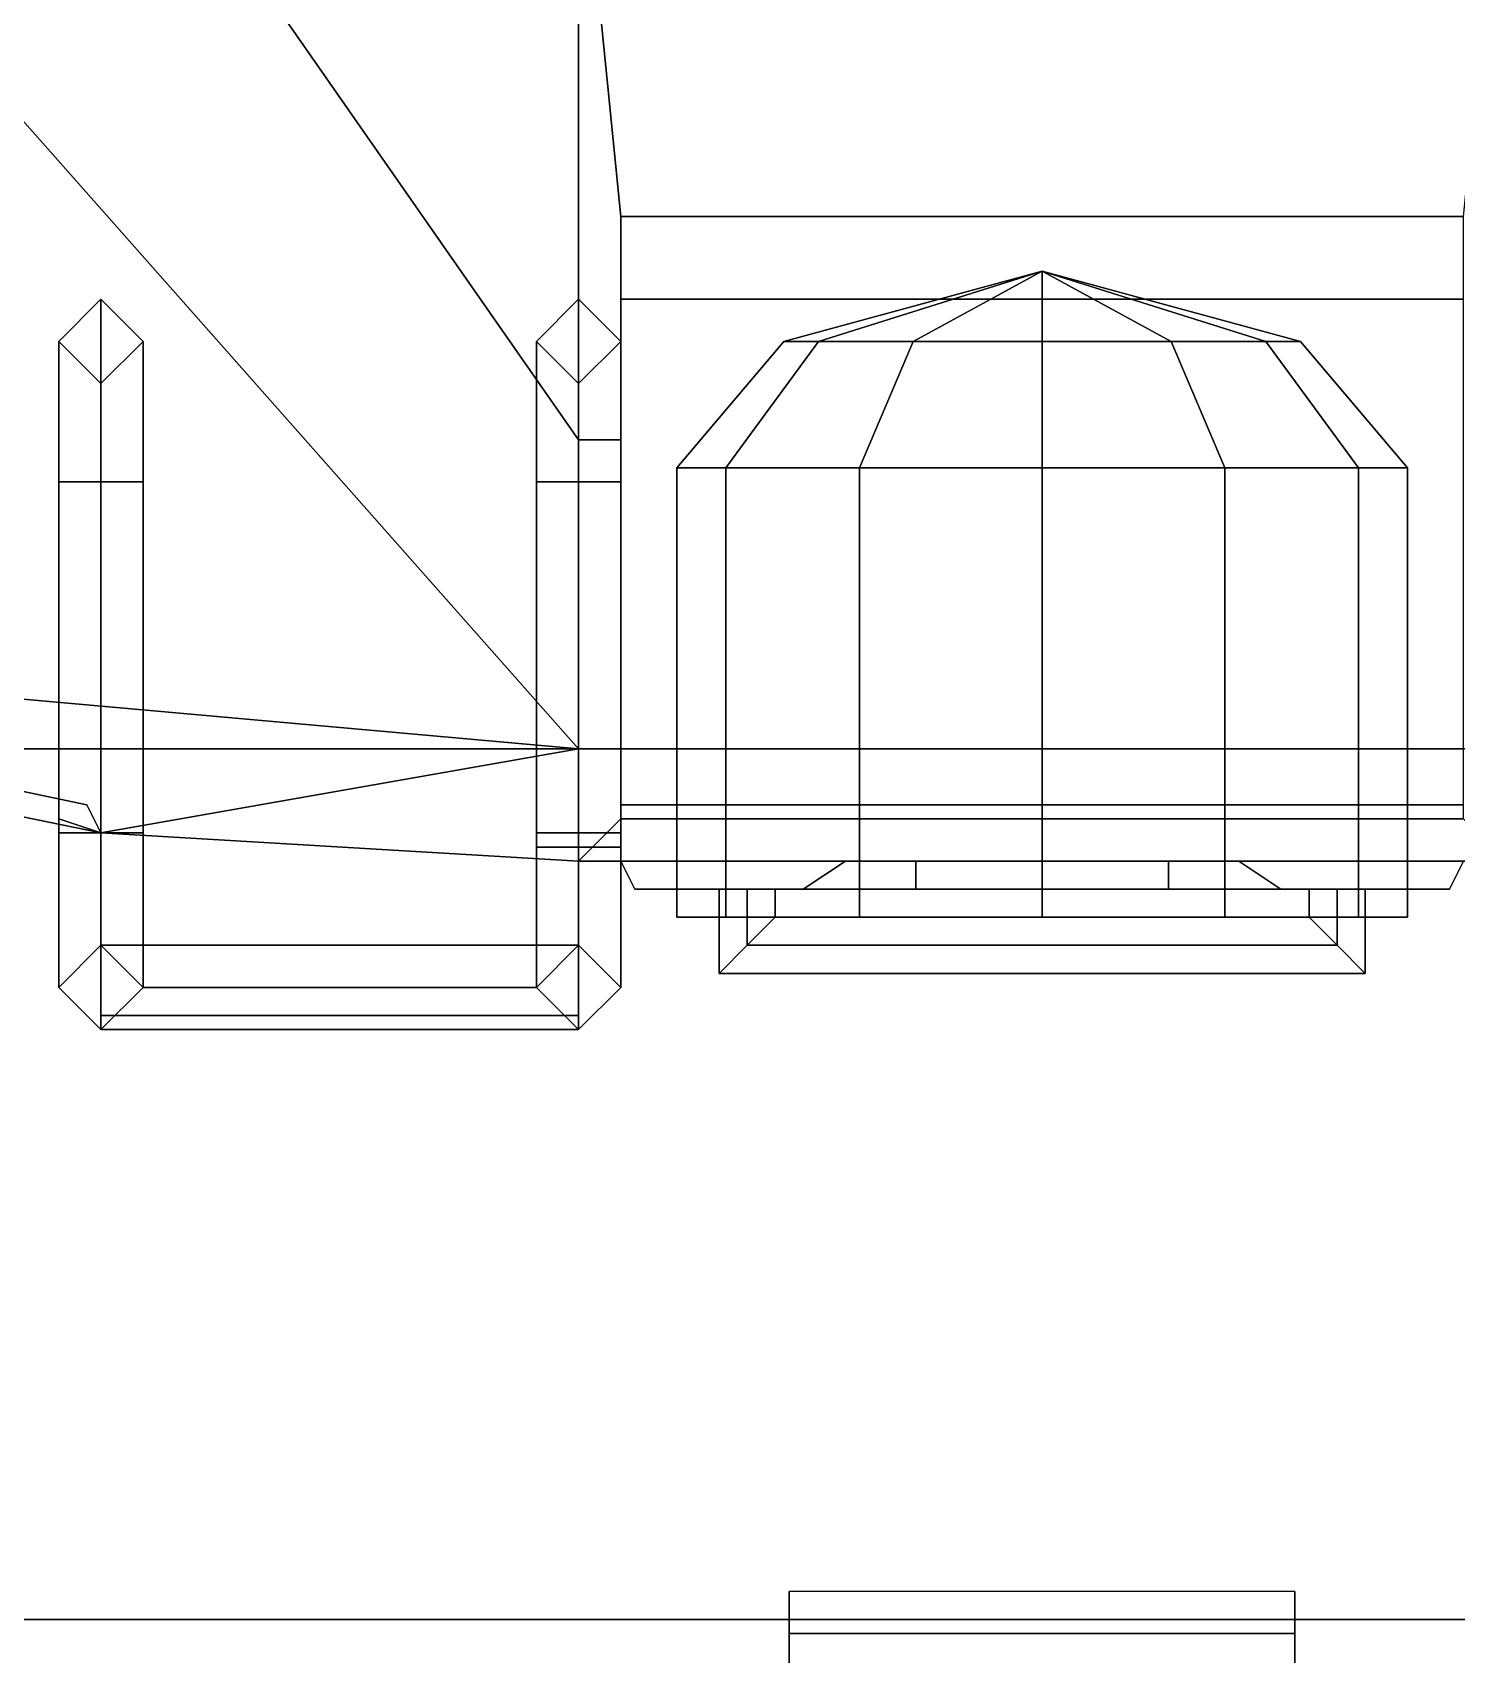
# Model space of a CAD drawing. Extents: x -1.6 to 1.6, y -8.4 to 8.4.
# Drawn here: x -0.719 to 0.295, y -7.555 to -6.4 of the extents above; entities that cross this region are included whole.
import ezdxf

# ---------------------------------------------------------------- set-up
doc = ezdxf.new("R2010")
doc.units = 0
doc.layers.get('0').update_dxf_attribs({"linetype": 'CONTINUOUS'})
doc.layers.add('BODY', color=3, linetype='CONTINUOUS')

msp = doc.modelspace()

# ---------------------------------------------------------------- linework, layer by layer
for points in [[(1.37, -7.57, 1.87), (1.37, -5.92, 1.87), (-1.37, -5.92, 1.87), (-1.37, -7.57, 1.87)], [(-1.37, -7.57, 1.79), (-1.37, -5.92, 1.79), (1.37, -5.92, 1.79), (1.37, -7.57, 1.79)], [(0, -6.57, 4.4), (-0.1838, -6.62, 4.4), (-0.1592, -6.62, 4.4919), (0, -6.57, 4.4)], [(0, -6.57, 4.4), (-0.1592, -6.62, 4.3081), (-0.1838, -6.62, 4.4), (0, -6.57, 4.4)], [(0, -6.57, 4.4), (-0.1592, -6.62, 4.4919), (-0.0919, -6.62, 4.5592), (0, -6.57, 4.4)], [(0, -6.57, 4.4), (-0.0919, -6.62, 4.2408), (-0.1592, -6.62, 4.3081), (0, -6.57, 4.4)], [(0, -6.57, 4.4), (-0.0919, -6.62, 4.5592), (0, -6.62, 4.5838), (0, -6.57, 4.4)], [(0, -6.57, 4.4), (0, -6.62, 4.2162), (-0.0919, -6.62, 4.2408), (0, -6.57, 4.4)], [(0, -6.57, 4.4), (0.1592, -6.62, 4.4919), (0.1838, -6.62, 4.4), (0, -6.57, 4.4)], [(0, -6.57, 4.4), (0.0919, -6.62, 4.5592), (0.1592, -6.62, 4.4919), (0, -6.57, 4.4)], [(0, -6.57, 4.4), (0, -6.62, 4.5838), (0.0919, -6.62, 4.5592), (0, -6.57, 4.4)], [(0, -6.57, 4.4), (0.0919, -6.62, 4.2408), (0, -6.62, 4.2162), (0, -6.57, 4.4)], [(0, -6.57, 4.4), (0.1592, -6.62, 4.3081), (0.0919, -6.62, 4.2408), (0, -6.57, 4.4)], [(0, -6.57, 4.4), (0.1838, -6.62, 4.4), (0.1592, -6.62, 4.3081), (0, -6.57, 4.4)], [(-0.67, -6.59, 4.19), (-0.7, -6.62, 4.19), (-0.7, -6.72, 4.31), (-0.67, -6.72, 4.34)], [(-0.67, -6.59, 3.95), (-0.7, -6.62, 3.95), (-0.7, -6.62, 4.19), (-0.67, -6.59, 4.19)], [(-0.64, -6.62, 4.19), (-0.67, -6.59, 4.19), (-0.67, -6.72, 4.34), (-0.64, -6.72, 4.31)], [(-0.64, -6.62, 3.95), (-0.67, -6.59, 3.95), (-0.67, -6.59, 4.19), (-0.64, -6.62, 4.19)], [(-0.33, -6.59, 4.19), (-0.36, -6.62, 4.19), (-0.36, -6.72, 4.31), (-0.33, -6.72, 4.34)], [(-0.33, -6.59, 4.08), (-0.36, -6.62, 4.08), (-0.36, -6.62, 4.19), (-0.33, -6.59, 4.19)], [(-0.3, -6.62, 4.19), (-0.33, -6.59, 4.19), (-0.33, -6.72, 4.34), (-0.3, -6.72, 4.31)], [(-0.3, -6.62, 4.08), (-0.33, -6.59, 4.08), (-0.33, -6.59, 4.19), (-0.3, -6.62, 4.19)], [(-0.7, -6.62, 4.19), (-0.67, -6.65, 4.19), (-0.67, -6.72, 4.28), (-0.7, -6.72, 4.31)], [(-0.7, -6.62, 3.95), (-0.67, -6.65, 3.95), (-0.67, -6.65, 4.19), (-0.7, -6.62, 4.19)], [(-0.67, -6.65, 4.19), (-0.64, -6.62, 4.19), (-0.64, -6.72, 4.31), (-0.67, -6.72, 4.28)], [(-0.67, -6.65, 3.95), (-0.64, -6.62, 3.95), (-0.64, -6.62, 4.19), (-0.67, -6.65, 4.19)], [(-0.36, -6.62, 4.19), (-0.33, -6.65, 4.19), (-0.33, -6.72, 4.28), (-0.36, -6.72, 4.31)], [(-0.36, -6.62, 4.08), (-0.33, -6.65, 4.08), (-0.33, -6.65, 4.19), (-0.36, -6.62, 4.19)], [(-0.33, -6.65, 4.19), (-0.3, -6.62, 4.19), (-0.3, -6.72, 4.31), (-0.33, -6.72, 4.28)], [(-0.33, -6.65, 4.08), (-0.3, -6.62, 4.08), (-0.3, -6.62, 4.19), (-0.33, -6.65, 4.19)], [(-0.1838, -6.62, 4.4), (-0.26, -6.71, 4.4), (-0.2252, -6.71, 4.53), (-0.1592, -6.62, 4.4919)], [(-0.1592, -6.62, 4.3081), (-0.2252, -6.71, 4.27), (-0.26, -6.71, 4.4), (-0.1838, -6.62, 4.4)], [(-0.0919, -6.62, 4.2408), (-0.13, -6.71, 4.1748), (-0.2252, -6.71, 4.27), (-0.1592, -6.62, 4.3081)], [(-0.1592, -6.62, 4.4919), (-0.2252, -6.71, 4.53), (-0.13, -6.71, 4.6252), (-0.0919, -6.62, 4.5592)], [(0, -6.62, 4.2162), (0, -6.71, 4.14), (-0.13, -6.71, 4.1748), (-0.0919, -6.62, 4.2408)], [(-0.0919, -6.62, 4.5592), (-0.13, -6.71, 4.6252), (0, -6.71, 4.66), (0, -6.62, 4.5838)], [(0.0919, -6.62, 4.2408), (0.13, -6.71, 4.1748), (0, -6.71, 4.14), (0, -6.62, 4.2162)], [(0, -6.62, 4.5838), (0, -6.71, 4.66), (0.13, -6.71, 4.6252), (0.0919, -6.62, 4.5592)], [(0.1592, -6.62, 4.3081), (0.2252, -6.71, 4.27), (0.13, -6.71, 4.1748), (0.0919, -6.62, 4.2408)], [(0.0919, -6.62, 4.5592), (0.13, -6.71, 4.6252), (0.2252, -6.71, 4.53), (0.1592, -6.62, 4.4919)], [(0.1592, -6.62, 4.4919), (0.2252, -6.71, 4.53), (0.26, -6.71, 4.4), (0.1838, -6.62, 4.4)], [(0.1838, -6.62, 4.4), (0.26, -6.71, 4.4), (0.2252, -6.71, 4.27), (0.1592, -6.62, 4.3081)], [(-0.2252, -7.03, 4.27), (-0.26, -7.03, 4.4), (-0.26, -6.71, 4.4), (-0.2252, -6.71, 4.27)], [(-0.26, -7.03, 4.4), (-0.2252, -7.03, 4.53), (-0.2252, -6.71, 4.53), (-0.26, -6.71, 4.4)], [(-0.13, -7.03, 4.1748), (-0.2252, -7.03, 4.27), (-0.2252, -6.71, 4.27), (-0.13, -6.71, 4.1748)], [(-0.2252, -7.03, 4.53), (-0.13, -7.03, 4.6252), (-0.13, -6.71, 4.6252), (-0.2252, -6.71, 4.53)], [(-0.13, -7.03, 4.6252), (0, -7.03, 4.66), (0, -6.71, 4.66), (-0.13, -6.71, 4.6252)], [(0, -7.03, 4.14), (-0.13, -7.03, 4.1748), (-0.13, -6.71, 4.1748), (0, -6.71, 4.14)], [(0, -7.03, 4.66), (0.13, -7.03, 4.6252), (0.13, -6.71, 4.6252), (0, -6.71, 4.66)], [(0.13, -7.03, 4.1748), (0, -7.03, 4.14), (0, -6.71, 4.14), (0.13, -6.71, 4.1748)], [(0.2252, -7.03, 4.27), (0.13, -7.03, 4.1748), (0.13, -6.71, 4.1748), (0.2252, -6.71, 4.27)], [(0.13, -7.03, 4.6252), (0.2252, -7.03, 4.53), (0.2252, -6.71, 4.53), (0.13, -6.71, 4.6252)], [(0.26, -7.03, 4.4), (0.2252, -7.03, 4.27), (0.2252, -6.71, 4.27), (0.26, -6.71, 4.4)], [(0.2252, -7.03, 4.53), (0.26, -7.03, 4.4), (0.26, -6.71, 4.4), (0.2252, -6.71, 4.53)], [(-0.67, -6.97, 4.28), (-0.7, -6.97, 4.31), (-0.7, -6.72, 4.31), (-0.67, -6.72, 4.28)], [(-0.7, -6.97, 4.31), (-0.67, -6.97, 4.34), (-0.67, -6.72, 4.34), (-0.7, -6.72, 4.31)], [(-0.64, -6.97, 4.31), (-0.67, -6.97, 4.28), (-0.67, -6.72, 4.28), (-0.64, -6.72, 4.31)], [(-0.67, -6.97, 4.34), (-0.64, -6.97, 4.31), (-0.64, -6.72, 4.31), (-0.67, -6.72, 4.34)], [(-0.33, -6.97, 4.28), (-0.36, -6.97, 4.31), (-0.36, -6.72, 4.31), (-0.33, -6.72, 4.28)], [(-0.36, -6.97, 4.31), (-0.33, -6.97, 4.34), (-0.33, -6.72, 4.34), (-0.36, -6.72, 4.31)], [(-0.3, -6.97, 4.31), (-0.33, -6.97, 4.28), (-0.33, -6.72, 4.28), (-0.3, -6.72, 4.31)], [(-0.33, -6.97, 4.34), (-0.3, -6.97, 4.31), (-0.3, -6.72, 4.31), (-0.33, -6.72, 4.34)], [(1.05, -6.91, 1.25), (1.05, -6.91, 0.81), (-1.05, -6.91, 0.81), (-1.05, -6.91, 1.25)], [(-1.05, -7.67, 0.81), (-1.05, -6.91, 0.81), (1.05, -6.91, 0.81), (1.05, -7.67, 0.81)], [(1.05, -7.67, 1.25), (1.05, -6.91, 1.25), (-1.05, -6.91, 1.25), (-1.05, -7.67, 1.25)], [(-0.67, -6.97, 2.89), (-0.7, -6.96, 2.86), (-0.7, -7.08, 2.86), (-0.67, -7.05, 2.89)], [(-0.7, -6.96, 2.86), (-0.67, -6.97, 2.83), (-0.67, -7.11, 2.83), (-0.7, -7.08, 2.86)], [(-0.67, -7.05, 4.15), (-0.7, -7.08, 4.17), (-0.7, -6.97, 4.31), (-0.67, -6.97, 4.28)], [(-0.7, -7.08, 4.17), (-0.67, -7.11, 4.19), (-0.67, -6.97, 4.34), (-0.7, -6.97, 4.31)], [(-0.33, -7.1, 2.29), (-0.33, -6.99, 2.29), (-0.67, -6.97, 2.29), (-0.67, -7.1, 2.29)], [(-0.67, -7.1, 2.24), (-0.67, -6.97, 2.24), (-0.33, -6.99, 2.24), (-0.33, -7.1, 2.24)], [(-0.67, -6.97, 2.29), (-0.67, -6.97, 2.24), (-0.67, -7.1, 2.24), (-0.67, -7.1, 2.29)], [(-0.64, -6.97, 2.86), (-0.67, -6.97, 2.89), (-0.67, -7.05, 2.89), (-0.64, -7.08, 2.86)], [(-0.67, -6.97, 2.83), (-0.64, -6.97, 2.86), (-0.64, -7.08, 2.86), (-0.67, -7.11, 2.83)], [(-0.33, -7.1, 2.65), (-0.33, -6.99, 2.65), (-0.67, -6.97, 2.65), (-0.67, -7.1, 2.65)], [(-0.67, -6.97, 2.65), (-0.67, -6.97, 2.6), (-0.67, -7.1, 2.6), (-0.67, -7.1, 2.65)], [(-0.67, -7.1, 2.6), (-0.67, -6.97, 2.6), (-0.33, -6.99, 2.6), (-0.33, -7.1, 2.6)], [(-0.64, -7.08, 4.17), (-0.67, -7.05, 4.15), (-0.67, -6.97, 4.28), (-0.64, -6.97, 4.31)], [(-0.67, -7.11, 4.19), (-0.64, -7.08, 4.17), (-0.64, -6.97, 4.31), (-0.67, -6.97, 4.34)], [(-0.33, -7.05, 4.15), (-0.36, -7.08, 4.17), (-0.36, -6.97, 4.31), (-0.33, -6.97, 4.28)], [(-0.36, -7.08, 4.17), (-0.33, -7.11, 4.19), (-0.33, -6.97, 4.34), (-0.36, -6.97, 4.31)], [(-0.3, -7.08, 4.17), (-0.33, -7.05, 4.15), (-0.33, -6.97, 4.28), (-0.3, -6.97, 4.31)], [(-0.33, -7.11, 4.19), (-0.3, -7.08, 4.17), (-0.3, -6.97, 4.31), (-0.33, -6.97, 4.34)], [(-0.33, -6.98, 2.89), (-0.36, -6.98, 2.86), (-0.36, -7.08, 2.86), (-0.33, -7.05, 2.89)], [(-0.36, -6.98, 2.86), (-0.33, -6.98, 2.83), (-0.33, -7.11, 2.83), (-0.36, -7.08, 2.86)], [(-0.3, -6.98, 2.86), (-0.33, -6.98, 2.89), (-0.33, -7.05, 2.89), (-0.3, -7.08, 2.86)], [(-0.33, -6.98, 2.83), (-0.3, -6.98, 2.86), (-0.3, -7.08, 2.86), (-0.33, -7.11, 2.83)], [(-0.33, -7.1, 2.24), (-0.33, -6.99, 2.24), (-0.33, -6.99, 2.29), (-0.33, -7.1, 2.29)], [(-0.33, -7.1, 2.6), (-0.33, -6.99, 2.6), (-0.33, -6.99, 2.65), (-0.33, -7.1, 2.65)], [(-0.2252, -7.03, 4.27), (0.13, -7.03, 4.1748), (0.2252, -7.03, 4.27), (-0.26, -7.03, 4.4)], [(-0.26, -7.03, 4.4), (0.2252, -7.03, 4.27), (0.26, -7.03, 4.4), (-0.2252, -7.03, 4.53)], [(-0.13, -7.03, 4.1748), (0, -7.03, 4.14), (0.13, -7.03, 4.1748), (-0.2252, -7.03, 4.27)], [(-0.2252, -7.03, 4.53), (0.26, -7.03, 4.4), (0.2252, -7.03, 4.53), (-0.13, -7.03, 4.6252)], [(-0.13, -7.03, 4.6252), (0.2252, -7.03, 4.53), (0.13, -7.03, 4.6252), (0, -7.03, 4.66)], [(-0.67, -7.05, 2.89), (-0.7, -7.08, 2.86), (-0.7, -7.08, 4.17), (-0.67, -7.05, 4.15)], [(-0.64, -7.08, 2.86), (-0.67, -7.05, 2.89), (-0.67, -7.05, 4.15), (-0.64, -7.08, 4.17)], [(-0.33, -7.05, 2.98), (-0.36, -7.08, 2.95), (-0.64, -7.08, 2.95), (-0.67, -7.05, 2.98)], [(-0.36, -7.08, 3.01), (-0.33, -7.05, 2.98), (-0.67, -7.05, 2.98), (-0.64, -7.08, 3.01)], [(-0.33, -7.05, 3.34), (-0.36, -7.08, 3.31), (-0.64, -7.08, 3.31), (-0.67, -7.05, 3.34)], [(-0.36, -7.08, 3.37), (-0.33, -7.05, 3.34), (-0.67, -7.05, 3.34), (-0.64, -7.08, 3.37)], [(-0.33, -7.05, 3.69), (-0.36, -7.08, 3.66), (-0.64, -7.08, 3.66), (-0.67, -7.05, 3.69)], [(-0.36, -7.08, 3.72), (-0.33, -7.05, 3.69), (-0.67, -7.05, 3.69), (-0.64, -7.08, 3.72)], [(-0.33, -7.05, 3.98), (-0.36, -7.08, 3.95), (-0.64, -7.08, 3.95), (-0.67, -7.05, 3.98)], [(-0.36, -7.08, 4.01), (-0.33, -7.05, 3.98), (-0.67, -7.05, 3.98), (-0.64, -7.08, 4.01)], [(-0.33, -7.05, 2.89), (-0.36, -7.08, 2.86), (-0.36, -7.08, 4.17), (-0.33, -7.05, 4.15)], [(-0.3, -7.08, 2.86), (-0.33, -7.05, 2.89), (-0.33, -7.05, 4.15), (-0.3, -7.08, 4.17)], [(-0.7, -7.08, 2.86), (-0.67, -7.11, 2.83), (-0.67, -7.11, 4.19), (-0.7, -7.08, 4.17)], [(-0.67, -7.11, 2.83), (-0.64, -7.08, 2.86), (-0.64, -7.08, 4.17), (-0.67, -7.11, 4.19)], [(-0.36, -7.08, 2.95), (-0.33, -7.11, 2.98), (-0.67, -7.11, 2.98), (-0.64, -7.08, 2.95)], [(-0.33, -7.11, 2.98), (-0.36, -7.08, 3.01), (-0.64, -7.08, 3.01), (-0.67, -7.11, 2.98)], [(-0.36, -7.08, 3.31), (-0.33, -7.11, 3.34), (-0.67, -7.11, 3.34), (-0.64, -7.08, 3.31)], [(-0.33, -7.11, 3.34), (-0.36, -7.08, 3.37), (-0.64, -7.08, 3.37), (-0.67, -7.11, 3.34)], [(-0.36, -7.08, 3.66), (-0.33, -7.11, 3.69), (-0.67, -7.11, 3.69), (-0.64, -7.08, 3.66)], [(-0.33, -7.11, 3.69), (-0.36, -7.08, 3.72), (-0.64, -7.08, 3.72), (-0.67, -7.11, 3.69)], [(-0.36, -7.08, 3.95), (-0.33, -7.11, 3.98), (-0.67, -7.11, 3.98), (-0.64, -7.08, 3.95)], [(-0.33, -7.11, 3.98), (-0.36, -7.08, 4.01), (-0.64, -7.08, 4.01), (-0.67, -7.11, 3.98)], [(-0.36, -7.08, 2.86), (-0.33, -7.11, 2.83), (-0.33, -7.11, 4.19), (-0.36, -7.08, 4.17)], [(-0.33, -7.11, 2.83), (-0.3, -7.08, 2.86), (-0.3, -7.08, 4.17), (-0.33, -7.11, 4.19)], [(-0.67, -7.1, 2.29), (-0.67, -7.1, 2.24), (-0.33, -7.1, 2.24), (-0.33, -7.1, 2.29)], [(-0.67, -7.1, 2.65), (-0.67, -7.1, 2.6), (-0.33, -7.1, 2.6), (-0.33, -7.1, 2.65)], [(-0.18, -7.54, 2.95), (-0.18, -7.51, 1.87), (-0.18, -7.7, 1.87), (-0.18, -7.7, 2.95)], [(0.18, -7.54, 2.95), (0.18, -7.51, 1.87), (-0.18, -7.51, 1.87), (-0.18, -7.54, 2.95)], [(0.18, -7.7, 1.87), (0.18, -7.51, 1.87), (0.18, -7.54, 2.95), (0.18, -7.7, 2.95)], [(1.22, -7.53, 0.61), (0, -7.78, 0.13), (0, -7.78, 0.13), (-1.22, -7.53, 0.61)], [(0, -7.78, 0.13), (0, -7.78, 0.13), (-1.22, -7.53, 0.13), (-1.22, -7.53, 0.61)], [(-1.22, -7.6, 0.13), (-1.22, -7.53, 0.13), (0, -7.78, 0.13), (0, -7.85, 0.13)], [(1.22, -7.6, 0.61), (1.22, -7.53, 0.61), (-1.22, -7.53, 0.61), (-1.22, -7.6, 0.61)], [(1.22, -7.53, 0.13), (0, -7.78, 0.13), (0, -7.78, 0.13), (1.22, -7.53, 0.61)], [(0, -7.85, 0.13), (0, -7.78, 0.13), (1.22, -7.53, 0.13), (1.22, -7.6, 0.13)], [(0.18, -7.7, 2.95), (0.18, -7.54, 2.95), (-0.18, -7.54, 2.95), (-0.18, -7.7, 2.95)]]:
    msp.add_3dface(points)
at = {"layer": 'BODY'}
for points in [[(-1.4, -5.7, 3.99), (-1.4, -5.7, 3.99), (-1.45, -6.81, 3.92), (-0.33, -6.91, 3.99)], [(-1.4, -5.7, 3.99), (-1.4, -5.7, 3.99), (-1.45, -6.81, 3.92), (-0.33, -6.91, 3.99)], [(-1.02, -5.7, 4.08), (-1.4, -5.7, 3.99), (-0.33, -6.91, 3.99), (-0.33, -6.69, 4.08)], [(-1.02, -5.7, 4.08), (-1.4, -5.7, 3.99), (-0.33, -6.91, 3.99), (-0.33, -6.69, 4.08)], [(-0.71, -5.7, 4.14), (-1.02, -5.7, 4.08), (-0.33, -6.69, 4.08), (-0.33, -6.23, 4.14)], [(-0.71, -5.7, 4.14), (-1.02, -5.7, 4.08), (-0.33, -6.69, 4.08), (-0.33, -6.23, 4.14)], [(-0.33, -6.23, 4.14), (-0.33, -6.69, 4.08), (-0.3, -6.69, 4.08), (-0.3, -6.5311, 4.1007)], [(-0.33, -6.23, 4.14), (-0.3, -6.5311, 4.1007), (0.3, -6.5311, 4.1007), (0.33, -6.23, 4.14)], [(-0.33, -6.23, 4.14), (-0.33, -6.69, 4.08), (-0.3, -6.69, 4.08), (-0.3, -6.5311, 4.1007)], [(-0.33, -6.23, 4.14), (-0.3, -6.5311, 4.1007), (0.3, -6.5311, 4.1007), (0.33, -6.23, 4.14)], [(-0.3, -6.69, 4.08), (-0.3, -6.69, 4.08), (-0.3, -6.59, 4.14), (-0.3, -6.5311, 4.1007)], [(-0.3, -6.5311, 4.1007), (-0.3, -6.59, 4.14), (0.3, -6.59, 4.14), (0.3, -6.5311, 4.1007)], [(-0.3, -6.69, 4.08), (-0.3, -6.69, 4.08), (-0.3, -6.59, 4.14), (-0.3, -6.5311, 4.1007)], [(-0.3, -6.5311, 4.1007), (-0.3, -6.59, 4.14), (0.3, -6.59, 4.14), (0.3, -6.5311, 4.1007)], [(-0.3, -6.69, 4.08), (-0.3, -6.91, 3.99), (-0.3, -6.95, 4.14), (-0.3, -6.59, 4.14)], [(-0.3, -6.59, 4.14), (-0.3, -6.95, 4.14), (0.3, -6.95, 4.14), (0.3, -6.59, 4.14)], [(-0.3, -6.69, 4.08), (-0.3, -6.91, 3.99), (-0.3, -6.95, 4.14), (-0.3, -6.59, 4.14)], [(-0.3, -6.59, 4.14), (-0.3, -6.95, 4.14), (0.3, -6.95, 4.14), (0.3, -6.59, 4.14)], [(-0.33, -6.69, 4.08), (-0.33, -6.91, 3.99), (-0.3, -6.91, 3.99), (-0.3, -6.69, 4.08)], [(-0.33, -6.69, 4.08), (-0.33, -6.91, 3.99), (-0.3, -6.91, 3.99), (-0.3, -6.69, 4.08)], [(-1.45, -6.81, 2.81), (-0.67, -6.97, 2.81), (-0.68, -6.95, 2.84), (-1.44, -6.79, 2.84)], [(-1.44, -6.79, 3.56), (-0.68, -6.95, 3.56), (-0.67, -6.97, 3.59), (-1.45, -6.81, 3.59)], [(-1.45, -6.81, 2.81), (-0.67, -6.97, 2.81), (-0.68, -6.95, 2.84), (-1.44, -6.79, 2.84)], [(-1.44, -6.79, 3.56), (-0.68, -6.95, 3.56), (-0.67, -6.97, 3.59), (-1.45, -6.81, 3.59)], [(-1.44, -6.79, 2.84), (-0.68, -6.95, 2.84), (-0.68, -6.95, 3.56), (-1.44, -6.79, 3.56)], [(-1.44, -6.79, 2.84), (-0.68, -6.95, 2.84), (-0.68, -6.95, 3.56), (-1.44, -6.79, 3.56)], [(-1.45, -6.81, 1.87), (-0.67, -6.97, 1.87), (-0.67, -6.97, 2.81), (-1.45, -6.81, 2.81)], [(-1.45, -6.81, 3.92), (-1.45, -6.81, 3.82), (-0.67, -6.97, 3.82), (-0.67, -6.97, 3.92)], [(-1.45, -6.81, 3.59), (-0.67, -6.97, 3.59), (-0.67, -6.97, 3.82), (-1.45, -6.81, 3.82)], [(-1.45, -6.81, 3.92), (-1.45, -6.81, 3.92), (-0.67, -6.97, 3.92), (-0.33, -6.91, 3.99)], [(-1.45, -6.81, 1.87), (-0.67, -6.97, 1.87), (-0.67, -6.97, 2.81), (-1.45, -6.81, 2.81)], [(-1.45, -6.81, 3.92), (-1.45, -6.81, 3.82), (-0.67, -6.97, 3.82), (-0.67, -6.97, 3.92)], [(-1.45, -6.81, 3.59), (-0.67, -6.97, 3.59), (-0.67, -6.97, 3.82), (-1.45, -6.81, 3.82)], [(-1.45, -6.81, 3.92), (-1.45, -6.81, 3.92), (-0.67, -6.97, 3.92), (-0.33, -6.91, 3.99)], [(-0.67, -6.97, 3.92), (-0.67, -6.97, 3.92), (-0.33, -6.99, 3.92), (-0.33, -6.91, 3.99)], [(-0.67, -6.97, 3.92), (-0.67, -6.97, 3.92), (-0.33, -6.99, 3.92), (-0.33, -6.91, 3.99)], [(-0.33, -6.91, 3.99), (-0.33, -6.99, 3.92), (-0.3, -6.96, 3.9463), (-0.3, -6.91, 3.99)], [(-0.33, -6.91, 3.99), (-0.33, -6.99, 3.92), (-0.3, -6.96, 3.9463), (-0.3, -6.91, 3.99)], [(-0.3, -6.91, 3.99), (-0.3, -6.96, 3.9463), (-0.3, -6.96, 4.11), (-0.3, -6.95, 4.14)], [(-0.3, -6.91, 3.99), (-0.3, -6.96, 3.9463), (-0.3, -6.96, 4.11), (-0.3, -6.95, 4.14)], [(-0.68, -6.95, 2.84), (-0.67, -6.97, 2.81), (-0.67, -6.97, 3.59), (-0.68, -6.95, 3.56)], [(-0.68, -6.95, 2.84), (-0.67, -6.97, 2.81), (-0.67, -6.97, 3.59), (-0.68, -6.95, 3.56)], [(-0.3, -6.95, 4.14), (-0.3, -6.96, 4.11), (0.3, -6.96, 4.11), (0.3, -6.95, 4.14)], [(-0.3, -6.95, 4.14), (-0.3, -6.96, 4.11), (0.3, -6.96, 4.11), (0.3, -6.95, 4.14)], [(-0.3, -6.96, 3.9463), (-0.33, -6.99, 3.92), (0.33, -6.99, 3.92), (0.3, -6.96, 3.9463)], [(-0.3, -6.96, 3.9463), (-0.33, -6.99, 3.92), (0.33, -6.99, 3.92), (0.3, -6.96, 3.9463)], [(-0.3, -6.96, 4.11), (-0.3, -6.96, 3.9463), (0.3, -6.96, 3.9463), (0.3, -6.96, 4.11)], [(-0.3, -6.96, 4.11), (-0.3, -6.96, 3.9463), (0.3, -6.96, 3.9463), (0.3, -6.96, 4.11)], [(-0.67, -6.97, 3.59), (-0.67, -6.97, 2.81), (-0.33, -6.99, 1.87), (-0.33, -6.99, 3.82)], [(-0.67, -6.97, 1.87), (-0.33, -6.99, 1.87), (-0.33, -6.99, 1.87), (-0.67, -6.97, 2.81)], [(-0.67, -6.97, 3.92), (-0.67, -6.97, 3.82), (-0.33, -6.99, 3.82), (-0.33, -6.99, 3.92)], [(-0.67, -6.97, 3.59), (-0.33, -6.99, 3.82), (-0.33, -6.99, 3.82), (-0.67, -6.97, 3.82)], [(-0.67, -6.97, 3.59), (-0.67, -6.97, 2.81), (-0.33, -6.99, 1.87), (-0.33, -6.99, 3.82)], [(-0.67, -6.97, 1.87), (-0.33, -6.99, 1.87), (-0.33, -6.99, 1.87), (-0.67, -6.97, 2.81)], [(-0.67, -6.97, 3.92), (-0.67, -6.97, 3.82), (-0.33, -6.99, 3.82), (-0.33, -6.99, 3.92)], [(-0.67, -6.97, 3.59), (-0.33, -6.99, 3.82), (-0.33, -6.99, 3.82), (-0.67, -6.97, 3.82)], [(-0.33, -6.99, 3.82), (-0.33, -6.99, 1.87), (-0.3, -6.99, 1.87), (-0.3, -6.99, 3.82)], [(-0.33, -6.99, 3.92), (-0.33, -6.99, 3.82), (0.33, -6.99, 3.82), (0.33, -6.99, 3.92)], [(-0.33, -6.99, 3.82), (-0.33, -6.99, 1.87), (-0.3, -6.99, 1.87), (-0.3, -6.99, 3.82)], [(-0.33, -6.99, 3.92), (-0.33, -6.99, 3.82), (0.33, -6.99, 3.82), (0.33, -6.99, 3.92)], [(-0.3, -6.99, 3.82), (-0.3, -6.99, 1.87), (-0.29, -7.01, 1.87), (-0.29, -7.01, 3.82)], [(-0.29, -7.01, 3.82), (0.29, -7.01, 3.82), (0.3, -6.99, 3.82), (-0.3, -6.99, 3.82)], [(-0.3, -6.99, 3.82), (-0.3, -6.99, 1.87), (-0.29, -7.01, 1.87), (-0.29, -7.01, 3.82)], [(-0.29, -7.01, 3.82), (0.29, -7.01, 3.82), (0.3, -6.99, 3.82), (-0.3, -6.99, 3.82)], [(-0.14, -6.99, 2.87), (-0.14, -6.99, 3.58), (-0.17, -7.01, 3.58), (-0.17, -7.01, 2.87)], [(-0.09, -6.99, 2.83), (-0.14, -6.99, 2.87), (-0.17, -7.01, 2.87), (-0.09, -7.01, 2.8)], [(-0.14, -6.99, 3.58), (-0.09, -6.99, 3.62), (-0.09, -7.01, 3.65), (-0.17, -7.01, 3.58)], [(-0.14, -6.99, 2.87), (-0.14, -6.99, 3.58), (-0.17, -7.01, 3.58), (-0.17, -7.01, 2.87)], [(-0.09, -6.99, 2.83), (-0.14, -6.99, 2.87), (-0.17, -7.01, 2.87), (-0.09, -7.01, 2.8)], [(-0.14, -6.99, 3.58), (-0.09, -6.99, 3.62), (-0.09, -7.01, 3.65), (-0.17, -7.01, 3.58)], [(-0.14, -6.99, 2.87), (0.14, -6.99, 2.87), (0.14, -6.99, 3.58), (-0.14, -6.99, 3.58)], [(-0.09, -6.99, 2.83), (0.09, -6.99, 2.83), (0.14, -6.99, 2.87), (-0.14, -6.99, 2.87)], [(-0.14, -6.99, 3.58), (0.14, -6.99, 3.58), (0.09, -6.99, 3.62), (-0.09, -6.99, 3.62)], [(-0.14, -6.99, 2.87), (0.14, -6.99, 2.87), (0.14, -6.99, 3.58), (-0.14, -6.99, 3.58)], [(-0.09, -6.99, 2.83), (0.09, -6.99, 2.83), (0.14, -6.99, 2.87), (-0.14, -6.99, 2.87)], [(-0.14, -6.99, 3.58), (0.14, -6.99, 3.58), (0.09, -6.99, 3.62), (-0.09, -6.99, 3.62)], [(0.09, -6.99, 2.83), (-0.09, -6.99, 2.83), (-0.09, -7.01, 2.8), (0.09, -7.01, 2.8)], [(-0.09, -6.99, 3.62), (0.09, -6.99, 3.62), (0.09, -7.01, 3.65), (-0.09, -7.01, 3.65)], [(0.09, -6.99, 2.83), (-0.09, -6.99, 2.83), (-0.09, -7.01, 2.8), (0.09, -7.01, 2.8)], [(-0.09, -6.99, 3.62), (0.09, -6.99, 3.62), (0.09, -7.01, 3.65), (-0.09, -7.01, 3.65)], [(0.14, -6.99, 2.87), (0.09, -6.99, 2.83), (0.09, -7.01, 2.8), (0.17, -7.01, 2.87)], [(0.09, -6.99, 3.62), (0.14, -6.99, 3.58), (0.17, -7.01, 3.58), (0.09, -7.01, 3.65)], [(0.14, -6.99, 2.87), (0.09, -6.99, 2.83), (0.09, -7.01, 2.8), (0.17, -7.01, 2.87)], [(0.14, -6.99, 3.58), (0.14, -6.99, 2.87), (0.17, -7.01, 2.87), (0.17, -7.01, 3.58)], [(0.29, -7.01, 3.82), (0.29, -7.01, 1.87), (0.3, -6.99, 1.87), (0.3, -6.99, 3.82)], [(0.29, -7.01, 3.82), (0.29, -7.01, 1.87), (0.3, -6.99, 1.87), (0.3, -6.99, 3.82)], [(-0.17, -7.01, 2.87), (-0.17, -7.01, 3.58), (-0.29, -7.01, 3.82), (-0.29, -7.01, 1.87)], [(-0.09, -7.01, 2.8), (-0.17, -7.01, 2.87), (-0.29, -7.01, 1.87)], [(-0.09, -7.01, 2.8), (-0.29, -7.01, 1.87), (0.29, -7.01, 1.87), (0.09, -7.01, 2.8)], [(-0.09, -7.01, 3.65), (0.09, -7.01, 3.65), (0.29, -7.01, 3.82), (-0.29, -7.01, 3.82)], [(-0.17, -7.01, 3.58), (-0.09, -7.01, 3.65), (-0.29, -7.01, 3.82)], [(-0.17, -7.01, 2.87), (-0.17, -7.01, 3.58), (-0.29, -7.01, 3.82), (-0.29, -7.01, 1.87)], [(-0.09, -7.01, 2.8), (-0.17, -7.01, 2.87), (-0.29, -7.01, 1.87)], [(-0.09, -7.01, 2.8), (-0.29, -7.01, 1.87), (0.29, -7.01, 1.87), (0.09, -7.01, 2.8)], [(-0.09, -7.01, 3.65), (0.09, -7.01, 3.65), (0.29, -7.01, 3.82), (-0.29, -7.01, 3.82)], [(-0.17, -7.01, 3.58), (-0.09, -7.01, 3.65), (-0.29, -7.01, 3.82)], [(-0.23, -7.07, 3.07), (-0.21, -7.05, 3.09), (-0.21, -7.01, 3.09), (-0.23, -7.01, 3.07)], [(-0.21, -7.05, 3.05), (-0.23, -7.07, 3.07), (-0.23, -7.01, 3.07), (-0.21, -7.01, 3.05)], [(-0.23, -7.07, 2.95), (-0.21, -7.05, 2.97), (-0.21, -7.01, 2.97), (-0.23, -7.01, 2.95)], [(-0.21, -7.05, 2.93), (-0.23, -7.07, 2.95), (-0.23, -7.01, 2.95), (-0.21, -7.01, 2.93)], [(-0.23, -7.07, 3.19), (-0.21, -7.05, 3.21), (-0.21, -7.01, 3.21), (-0.23, -7.01, 3.19)], [(-0.21, -7.05, 3.17), (-0.23, -7.07, 3.19), (-0.23, -7.01, 3.19), (-0.21, -7.01, 3.17)], [(-0.23, -7.07, 3.07), (-0.21, -7.05, 3.09), (-0.21, -7.01, 3.09), (-0.23, -7.01, 3.07)], [(-0.21, -7.05, 3.05), (-0.23, -7.07, 3.07), (-0.23, -7.01, 3.07), (-0.21, -7.01, 3.05)], [(-0.23, -7.07, 2.95), (-0.21, -7.05, 2.97), (-0.21, -7.01, 2.97), (-0.23, -7.01, 2.95)], [(-0.21, -7.05, 2.93), (-0.23, -7.07, 2.95), (-0.23, -7.01, 2.95), (-0.21, -7.01, 2.93)], [(-0.23, -7.07, 3.19), (-0.21, -7.05, 3.21), (-0.21, -7.01, 3.21), (-0.23, -7.01, 3.19)], [(-0.21, -7.05, 3.17), (-0.23, -7.07, 3.19), (-0.23, -7.01, 3.19), (-0.21, -7.01, 3.17)], [(-0.21, -7.05, 3.09), (-0.19, -7.03, 3.07), (-0.19, -7.01, 3.07), (-0.21, -7.01, 3.09)], [(-0.19, -7.03, 3.07), (-0.21, -7.05, 3.05), (-0.21, -7.01, 3.05), (-0.19, -7.01, 3.07)], [(-0.21, -7.05, 2.97), (-0.19, -7.03, 2.95), (-0.19, -7.01, 2.95), (-0.21, -7.01, 2.97)], [(-0.19, -7.03, 2.95), (-0.21, -7.05, 2.93), (-0.21, -7.01, 2.93), (-0.19, -7.01, 2.95)], [(-0.21, -7.05, 3.21), (-0.19, -7.03, 3.19), (-0.19, -7.01, 3.19), (-0.21, -7.01, 3.21)], [(-0.19, -7.03, 3.19), (-0.21, -7.05, 3.17), (-0.21, -7.01, 3.17), (-0.19, -7.01, 3.19)], [(-0.21, -7.05, 3.09), (-0.19, -7.03, 3.07), (-0.19, -7.01, 3.07), (-0.21, -7.01, 3.09)], [(-0.19, -7.03, 3.07), (-0.21, -7.05, 3.05), (-0.21, -7.01, 3.05), (-0.19, -7.01, 3.07)], [(-0.21, -7.05, 2.97), (-0.19, -7.03, 2.95), (-0.19, -7.01, 2.95), (-0.21, -7.01, 2.97)], [(-0.19, -7.03, 2.95), (-0.21, -7.05, 2.93), (-0.21, -7.01, 2.93), (-0.19, -7.01, 2.95)], [(-0.21, -7.05, 3.21), (-0.19, -7.03, 3.19), (-0.19, -7.01, 3.19), (-0.21, -7.01, 3.21)], [(-0.19, -7.03, 3.19), (-0.21, -7.05, 3.17), (-0.21, -7.01, 3.17), (-0.19, -7.01, 3.19)], [(0.17, -7.01, 2.87), (0.09, -7.01, 2.8), (0.29, -7.01, 1.87)], [(0.09, -7.01, 3.65), (0.17, -7.01, 3.58), (0.29, -7.01, 3.82)], [(0.17, -7.01, 2.87), (0.09, -7.01, 2.8), (0.29, -7.01, 1.87)], [(0.09, -7.01, 3.65), (0.17, -7.01, 3.58), (0.29, -7.01, 3.82)], [(0.17, -7.01, 3.58), (0.17, -7.01, 2.87), (0.29, -7.01, 1.87), (0.29, -7.01, 3.82)], [(0.21, -7.05, 3.05), (0.19, -7.03, 3.07), (0.19, -7.01, 3.07), (0.21, -7.01, 3.05)], [(0.19, -7.03, 3.07), (0.21, -7.05, 3.09), (0.21, -7.01, 3.09), (0.19, -7.01, 3.07)], [(0.21, -7.05, 2.93), (0.19, -7.03, 2.95), (0.19, -7.01, 2.95), (0.21, -7.01, 2.93)], [(0.19, -7.03, 2.95), (0.21, -7.05, 2.97), (0.21, -7.01, 2.97), (0.19, -7.01, 2.95)], [(0.21, -7.05, 3.17), (0.19, -7.03, 3.19), (0.19, -7.01, 3.19), (0.21, -7.01, 3.17)], [(0.19, -7.03, 3.19), (0.21, -7.05, 3.21), (0.21, -7.01, 3.21), (0.19, -7.01, 3.19)], [(0.21, -7.05, 3.05), (0.19, -7.03, 3.07), (0.19, -7.01, 3.07), (0.21, -7.01, 3.05)], [(0.19, -7.03, 3.07), (0.21, -7.05, 3.09), (0.21, -7.01, 3.09), (0.19, -7.01, 3.07)], [(0.21, -7.05, 2.93), (0.19, -7.03, 2.95), (0.19, -7.01, 2.95), (0.21, -7.01, 2.93)], [(0.19, -7.03, 2.95), (0.21, -7.05, 2.97), (0.21, -7.01, 2.97), (0.19, -7.01, 2.95)], [(0.21, -7.05, 3.17), (0.19, -7.03, 3.19), (0.19, -7.01, 3.19), (0.21, -7.01, 3.17)], [(0.19, -7.03, 3.19), (0.21, -7.05, 3.21), (0.21, -7.01, 3.21), (0.19, -7.01, 3.19)], [(0.23, -7.07, 3.07), (0.21, -7.05, 3.05), (0.21, -7.01, 3.05), (0.23, -7.01, 3.07)], [(0.21, -7.05, 3.09), (0.23, -7.07, 3.07), (0.23, -7.01, 3.07), (0.21, -7.01, 3.09)], [(0.23, -7.07, 2.95), (0.21, -7.05, 2.93), (0.21, -7.01, 2.93), (0.23, -7.01, 2.95)], [(0.21, -7.05, 2.97), (0.23, -7.07, 2.95), (0.23, -7.01, 2.95), (0.21, -7.01, 2.97)], [(0.23, -7.07, 3.19), (0.21, -7.05, 3.17), (0.21, -7.01, 3.17), (0.23, -7.01, 3.19)], [(0.21, -7.05, 3.21), (0.23, -7.07, 3.19), (0.23, -7.01, 3.19), (0.21, -7.01, 3.21)], [(0.23, -7.07, 3.07), (0.21, -7.05, 3.05), (0.21, -7.01, 3.05), (0.23, -7.01, 3.07)], [(0.21, -7.05, 3.09), (0.23, -7.07, 3.07), (0.23, -7.01, 3.07), (0.21, -7.01, 3.09)], [(0.23, -7.07, 2.95), (0.21, -7.05, 2.93), (0.21, -7.01, 2.93), (0.23, -7.01, 2.95)], [(0.21, -7.05, 2.97), (0.23, -7.07, 2.95), (0.23, -7.01, 2.95), (0.21, -7.01, 2.97)], [(0.23, -7.07, 3.19), (0.21, -7.05, 3.17), (0.21, -7.01, 3.17), (0.23, -7.01, 3.19)], [(0.21, -7.05, 3.21), (0.23, -7.07, 3.19), (0.23, -7.01, 3.19), (0.21, -7.01, 3.21)], [(-0.21, -7.05, 3.05), (-0.19, -7.03, 3.07), (0.19, -7.03, 3.07), (0.21, -7.05, 3.05)], [(-0.19, -7.03, 3.07), (-0.21, -7.05, 3.09), (0.21, -7.05, 3.09), (0.19, -7.03, 3.07)], [(-0.21, -7.05, 2.93), (-0.19, -7.03, 2.95), (0.19, -7.03, 2.95), (0.21, -7.05, 2.93)], [(-0.19, -7.03, 2.95), (-0.21, -7.05, 2.97), (0.21, -7.05, 2.97), (0.19, -7.03, 2.95)], [(-0.21, -7.05, 3.17), (-0.19, -7.03, 3.19), (0.19, -7.03, 3.19), (0.21, -7.05, 3.17)], [(-0.19, -7.03, 3.19), (-0.21, -7.05, 3.21), (0.21, -7.05, 3.21), (0.19, -7.03, 3.19)], [(-0.21, -7.05, 3.05), (-0.19, -7.03, 3.07), (0.19, -7.03, 3.07), (0.21, -7.05, 3.05)], [(-0.19, -7.03, 3.07), (-0.21, -7.05, 3.09), (0.21, -7.05, 3.09), (0.19, -7.03, 3.07)], [(-0.21, -7.05, 2.93), (-0.19, -7.03, 2.95), (0.19, -7.03, 2.95), (0.21, -7.05, 2.93)], [(-0.19, -7.03, 2.95), (-0.21, -7.05, 2.97), (0.21, -7.05, 2.97), (0.19, -7.03, 2.95)], [(-0.21, -7.05, 3.17), (-0.19, -7.03, 3.19), (0.19, -7.03, 3.19), (0.21, -7.05, 3.17)], [(-0.19, -7.03, 3.19), (-0.21, -7.05, 3.21), (0.21, -7.05, 3.21), (0.19, -7.03, 3.19)], [(-0.23, -7.07, 3.07), (-0.21, -7.05, 3.05), (0.21, -7.05, 3.05), (0.23, -7.07, 3.07)], [(-0.21, -7.05, 3.09), (-0.23, -7.07, 3.07), (0.23, -7.07, 3.07), (0.21, -7.05, 3.09)], [(-0.23, -7.07, 2.95), (-0.21, -7.05, 2.93), (0.21, -7.05, 2.93), (0.23, -7.07, 2.95)], [(-0.21, -7.05, 2.97), (-0.23, -7.07, 2.95), (0.23, -7.07, 2.95), (0.21, -7.05, 2.97)], [(-0.23, -7.07, 3.19), (-0.21, -7.05, 3.17), (0.21, -7.05, 3.17), (0.23, -7.07, 3.19)], [(-0.21, -7.05, 3.21), (-0.23, -7.07, 3.19), (0.23, -7.07, 3.19), (0.21, -7.05, 3.21)], [(-0.23, -7.07, 3.07), (-0.21, -7.05, 3.05), (0.21, -7.05, 3.05), (0.23, -7.07, 3.07)], [(-0.21, -7.05, 3.09), (-0.23, -7.07, 3.07), (0.23, -7.07, 3.07), (0.21, -7.05, 3.09)], [(-0.23, -7.07, 2.95), (-0.21, -7.05, 2.93), (0.21, -7.05, 2.93), (0.23, -7.07, 2.95)], [(-0.21, -7.05, 2.97), (-0.23, -7.07, 2.95), (0.23, -7.07, 2.95), (0.21, -7.05, 2.97)], [(-0.23, -7.07, 3.19), (-0.21, -7.05, 3.17), (0.21, -7.05, 3.17), (0.23, -7.07, 3.19)], [(-0.21, -7.05, 3.21), (-0.23, -7.07, 3.19), (0.23, -7.07, 3.19), (0.21, -7.05, 3.21)]]:
    msp.add_3dface(points, dxfattribs=at)

doc.saveas('drawing.dxf')
